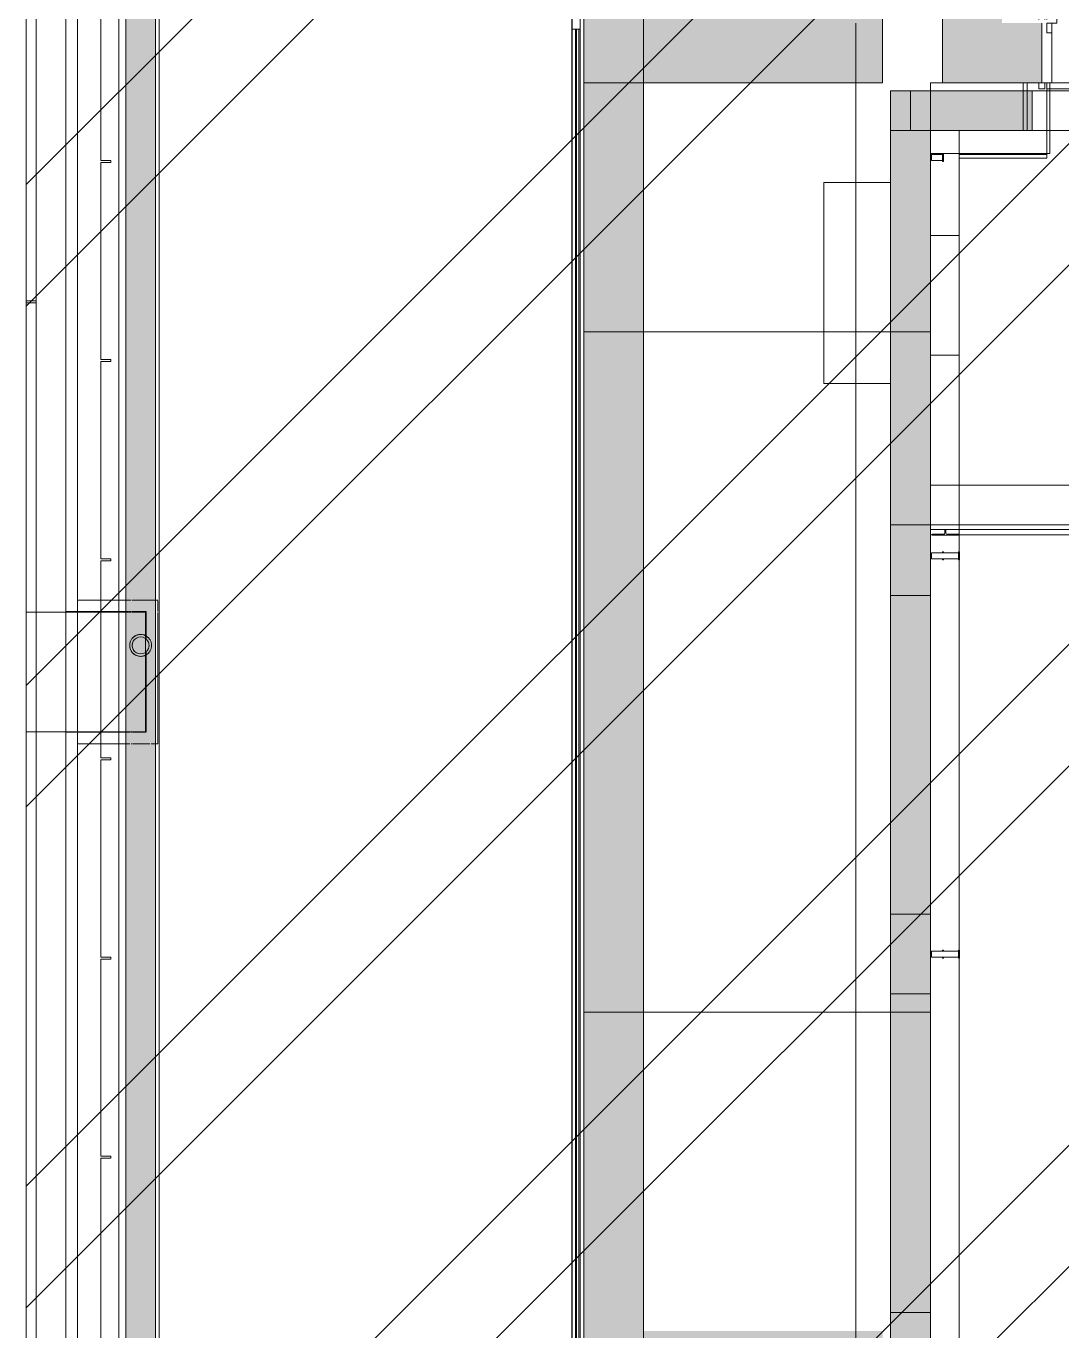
# Model space of a CAD drawing. Header units: millimetres. Extents: x -57519 to 497916, y -349472 to 446842.
# Drawn here: x 285903 to 291103, y 23841 to 30392 of the extents above; entities that cross this region are included whole.
import ezdxf

# ---------------------------------------------------------------- set-up
doc = ezdxf.new("R2010")
doc.units = ezdxf.units.MM
for name, color, linetype, lineweight in [('A-CLNG', 13, 'Continuous', 5), ('A-DETL-GENF', 92, 'Continuous', 5), ('A-DETL-THIN', 151, 'Continuous', 9), ('A-DOOR', 31, 'Continuous', 5), ('A-DOOR-FRAM', 31, 'Continuous', 5), ('A-FLOR', 192, 'Continuous', 5), ('A-FLOR-HRAL', 11, 'Continuous', 5), ('A-GENM', 13, 'Continuous', 5), ('A-WALL', 113, 'Continuous', 20), ('A-WALL-PATT', 111, 'Continuous', 20), ('E-LITE-EQPM', 33, 'Continuous', 5), ('Q-SPCQ', 91, 'Continuous', 5), ('S-COLS', 52, 'Continuous', 20), ('S-COLS-SYMB', 171, 'Continuous', 50)]:
    doc.layers.add(name, color=color, linetype=linetype, lineweight=lineweight)

# ---------------------------------------------------------------- blocks, each defined once
blk = doc.blocks.new('Lighting_Fixtures_Downlight_Recessed_Can _Working_ - 110mm_Diameter-60_Watt_Incandescent _Male Toilet_-15583030-SITE COVERAGE')
at = {"layer": 'E-LITE-EQPM'}
for radius, start, end in [(55, 157.63952, 180), (55, 180, 202.8835), (55, 62.72727, 151.06098), (42.3, 60, 180), (42.3, 180, 300), (55, 0, 60), (55, 300, 0), (42.3, 15, 45), (42.3, 315, 360), (42.3, 360, 15), (55, 208.93902, 297.27273)]:
    blk.add_arc((0, 0), radius, start, end, dxfattribs=at)
blk = doc.blocks.new('DLN-Single Door__X01_ - _M10x_1250 x 2000 _WH_-V110-SITE COVERAGE')
at = {"layer": 'A-DOOR'}
for p, q in [((-625, 1400), (-575, 1400)), ((-625, 1350), (-625, 1400)), ((-575, 1400), (-575, 1350)), ((-625, 208), (-625, 1050)), ((-575, 1050), (-575, 208)), ((625, -180), (-625, -180)), ((-625, -180), (625, -180))]:
    blk.add_line(p, q, dxfattribs=at)
for start, end in [(74.08792, 90), (2.69173, 46.25176)]:
    blk.add_arc((-625, 150), 1250, start, end, dxfattribs=at)
blk = doc.blocks.new('Railing - T PROFILE-V237-SITE COVERAGE')
at = {"layer": 'A-FLOR-HRAL'}
for p, q in [((8, -8.5), (3, -8.5)), ((3, -8.5), (3, -141.5)), ((8, -68.3), (8, -8.5)), ((8, -141.5), (8, -82.5)), ((32, -72.5), (12.9, -72.5)), ((13, -77.5), (32, -77.5)), ((3, -141.5), (8, -141.5))]:
    blk.add_line(p, q, dxfattribs=at)
for centre, start, end in [((12.9, -67.5), 189.29526, 270), ((13, -82.5), 105, 180), ((13, -82.5), 90, 105)]:
    blk.add_arc(centre, 5, start, end, dxfattribs=at)
blk = doc.blocks.new('Railing - T PROFILE-16174661-SITE COVERAGE')
at = {"layer": 'A-FLOR-HRAL'}
for p, q in [((8, -8.5), (3, -8.5)), ((3, -8.5), (3, -141.5)), ((8, -68.3), (8, -8.5)), ((8, -141.5), (8, -82.5)), ((32, -72.5), (12.9, -72.5)), ((13, -77.5), (32, -77.5)), ((3, -141.5), (8, -141.5))]:
    blk.add_line(p, q, dxfattribs=at)
for centre, start, end in [((12.9, -67.5), 189.29526, 270), ((13, -82.5), 90, 180)]:
    blk.add_arc(centre, 5, start, end, dxfattribs=at)
blk = doc.blocks.new('Railing - Railing-12128144-SITE COVERAGE')
at = {"layer": 'A-FLOR-HRAL'}
for p, q in [((41679.4, 27862.5), (41679.4, 27856)), ((41679.4, 27850), (41679.4, 27862.5)), ((41679.4, 27862.5), (41679.4, 27850)), ((41679.4, 27850), (41679.4, 27862.5)), ((41679.4, 27862.5), (41679.4, 27850)), ((41679.4, 27850), (41679.4, 27862.5)), ((41679.4, 27862.5), (41679.4, 27850)), ((41679.4, 27837.5), (41679.4, 27862.5)), ((41679.4, 27856), (41679.4, 27850)), ((41679.4, 27837.5), (41687.9, 27837.5)), ((41820.9, 27837.5), (42772.9, 27837.5))]:
    blk.add_line(p, q, dxfattribs=at)
at = {"rotation": 90.00000000000007}
for name, p in [('Railing - T PROFILE-16174661-SITE COVERAGE', (41679.4, 27832.5)), ('Railing - T PROFILE-V237-SITE COVERAGE', (42764.4, 27832.5))]:
    blk.add_blockref(name, p, dxfattribs=at)
blk = doc.blocks.new('DLN_I-Shape - 200x200 _WD_-17536638-SITE COVERAGE')
at = {"layer": 'S-COLS-SYMB', "color": 71, "lineweight": 20}
for p, q in [((-100, 100), (99.9, 100)), ((0, 100), (0, -100)), ((-98.1, -100), (24.5, -100)), ((26.8, -100), (99.9, -100))]:
    blk.add_line(p, q, dxfattribs=at)
blk = doc.blocks.new('DLN_Wall _ Corner Protection - DLN_Wall _ Corner Protection-12807318-SITE COVERAGE')
at = {"layer": 'A-GENM'}
blk.add_line((-46, 0), (-46, -18777), dxfattribs=at)
blk = doc.blocks.new('BIT_Steel Rod Fixing Details - 145mm-V399-SITE COVERAGE')
at = {"layer": 'Q-SPCQ'}
for p, q in [((-21, 0), (21, 0)), ((17, 0), (-21, 0)), ((-15, -6), (-15, -140)), ((-14, -6), (-15, -6)), ((15, -140), (15, -6)), ((21, 0), (17, 0)), ((-20, -140), (-20, -145)), ((-20, -140), (-14.1, -140)), ((-14.1, -140), (-20, -140)), ((-20, -145), (20, -145)), ((20, -145), (-20, -145)), ((-6, -145), (6, -145)), ((6, -145), (-6, -145)), ((14.1, -140), (20, -140)), ((20, -140), (14.1, -140)), ((20, -145), (20, -140))]:
    blk.add_line(p, q, dxfattribs=at)
blk = doc.blocks.new('BIT_Steel Rod Fixing Details - 145mm-V400-SITE COVERAGE')
at = {"layer": 'Q-SPCQ'}
for p, q in [((-21, 0), (21, 0)), ((21, 0), (-21, 0)), ((-15, -6), (-15, -140)), ((-14, -6), (-15, -6)), ((15, -140), (15, -6)), ((-20, -140), (-20, -145)), ((-20, -140), (-14.1, -140)), ((-14.1, -140), (-20, -140)), ((-20, -145), (20, -145)), ((20, -145), (-20, -145)), ((-6, -145), (6, -145)), ((6, -145), (-6, -145)), ((14.1, -140), (20, -140)), ((20, -140), (14.1, -140)), ((20, -145), (20, -140))]:
    blk.add_line(p, q, dxfattribs=at)
blk = doc.blocks.new('BIT_Steel Rod Fixing Details - 145mm-V405-SITE COVERAGE')
at = {"layer": 'Q-SPCQ'}
for p, q in [((-21, 0), (-17, 0)), ((17, 0), (-21, 0)), ((-17, 0), (21, 0)), ((-15, -6), (-15, -140)), ((-14, -6), (-15, -6)), ((15, -140), (15, -6)), ((21, 0), (17, 0)), ((-20, -140), (-20, -145)), ((-20, -140), (-14.1, -140)), ((-14.1, -140), (-20, -140)), ((-20, -145), (20, -145)), ((20, -145), (-20, -145)), ((-6, -145), (6, -145)), ((6, -145), (-6, -145)), ((14.1, -140), (20, -140)), ((20, -140), (14.1, -140)), ((20, -145), (20, -140))]:
    blk.add_line(p, q, dxfattribs=at)
blk = doc.blocks.new('BIT_Steel Rod Fixing Details - 65mm-V407-SITE COVERAGE')
at = {"layer": 'Q-SPCQ'}
for p, q in [((-21, 0), (21, 0)), ((21, 0), (-21, 0)), ((-20, -60), (-20, -65)), ((-20, -60), (-14.1, -60)), ((-14.1, -60), (-20, -60)), ((-20, -65), (-14.1, -65)), ((-14.1, -65), (-20, -65)), ((-15, -6), (-15, -60)), ((-14, -6), (-15, -6)), ((14.1, -60), (20, -60)), ((20, -60), (14.1, -60)), ((14.1, -65), (20, -65)), ((20, -65), (14.1, -65)), ((15, -60), (15, -6)), ((20, -65), (20, -60))]:
    blk.add_line(p, q, dxfattribs=at)
blk = doc.blocks.new('BIT_Steel Rod Fixing Details - 65mm-V408-SITE COVERAGE')
at = {"layer": 'Q-SPCQ'}
for p, q in [((-21, 0), (21, 0)), ((-6.5, 0), (-21, 0)), ((-20, -60), (-20, -65)), ((-20, -60), (-14.1, -60)), ((-14.1, -60), (-20, -60)), ((-20, -65), (-14.1, -65)), ((-14.1, -65), (-20, -65)), ((-15, -6), (-15, -60)), ((-14, -6), (-15, -6)), ((21, 0), (-6.5, 0)), ((14.1, -60), (20, -60)), ((20, -60), (14.1, -60)), ((14.1, -65), (20, -65)), ((20, -65), (14.1, -65)), ((15, -60), (15, -6)), ((20, -65), (20, -60))]:
    blk.add_line(p, q, dxfattribs=at)
blk = doc.blocks.new('BIT_Steel Rod Fixing Details - 65mm-V409-SITE COVERAGE')
at = {"layer": 'Q-SPCQ'}
for p, q in [((-21, 0), (-17, 0)), ((6.5, 0), (-21, 0)), ((-20, -60), (-20, -65)), ((-20, -60), (-14.1, -60)), ((20, -60), (-20, -60)), ((-20, -65), (20, -65)), ((20, -65), (-20, -65)), ((-17, 0), (-6.5, 0)), ((-15, -6), (-15, -60)), ((-14, -6), (-15, -6)), ((-15, -6), (-10.6, -6)), ((15, -6), (-15, -6)), ((-10.6, -60), (-15, -60)), ((-15, -60), (15, -60)), ((-6.5, 0), (17, 0)), ((-6, -65), (6, -65)), ((6, -65), (-6, -65)), ((21, 0), (6.5, 0)), ((10.6, -6), (15, -6)), ((15, -60), (10.6, -60)), ((14.1, -60), (20, -60)), ((15, -60), (15, -6)), ((17, 0), (21, 0)), ((20, -65), (20, -60))]:
    blk.add_line(p, q, dxfattribs=at)
at = {"layer": 'Q-SPCQ', "flags": 128}
blk.add_lwpolyline([(-15, -6), (-9.1, -6), (4.1, -6), (14, -6), (15, -6)], dxfattribs=at)
blk = doc.blocks.new('BIT_Steel Rod Fixing Details - 145mm-V398-SITE COVERAGE')
at = {"layer": 'Q-SPCQ'}
for p, q in [((-21, 0), (-17, 0)), ((21, 0), (-21, 0)), ((-17, 0), (21, 0)), ((-15, -6), (-15, -140)), ((-14, -6), (-15, -6)), ((15, -140), (15, -6)), ((-20, -140), (-20, -145)), ((-20, -140), (-14.1, -140)), ((-14.1, -140), (-20, -140)), ((-20, -145), (20, -145)), ((20, -145), (-20, -145)), ((-6, -145), (6, -145)), ((6, -145), (-6, -145)), ((14.1, -140), (20, -140)), ((20, -140), (14.1, -140)), ((20, -145), (20, -140))]:
    blk.add_line(p, q, dxfattribs=at)
blk = doc.blocks.new('BIT_Steel Rod Fixing Details - 145mm-V415-SITE COVERAGE')
at = {"layer": 'Q-SPCQ'}
for p, q in [((-21, 0), (6.5, 0)), ((-6.5, 0), (-21, 0)), ((-15, -6), (-15, -140)), ((-14, -6), (-15, -6)), ((21, 0), (-6.5, 0)), ((6.5, 0), (21, 0)), ((15, -140), (15, -6)), ((-20, -140), (-20, -145)), ((-20, -140), (-14.1, -140)), ((-14.1, -140), (-20, -140)), ((-20, -145), (20, -145)), ((20, -145), (-20, -145)), ((-6, -145), (6, -145)), ((6, -145), (-6, -145)), ((14.1, -140), (20, -140)), ((20, -140), (14.1, -140)), ((20, -145), (20, -140))]:
    blk.add_line(p, q, dxfattribs=at)
blk = doc.blocks.new('BIT_Steel Rod Fixing Details - 145mm-V417-SITE COVERAGE')
at = {"layer": 'Q-SPCQ'}
for p, q in [((-21, 0), (6.5, 0)), ((21, 0), (-21, 0)), ((-15, -6), (-15, -140)), ((-14, -6), (-15, -6)), ((6.5, 0), (21, 0)), ((15, -140), (15, -6)), ((-20, -140), (-20, -145)), ((-20, -140), (-14.1, -140)), ((-14.1, -140), (-20, -140)), ((-20, -145), (20, -145)), ((20, -145), (-20, -145)), ((-6, -145), (6, -145)), ((6, -145), (-6, -145)), ((14.1, -140), (20, -140)), ((20, -140), (14.1, -140)), ((20, -145), (20, -140))]:
    blk.add_line(p, q, dxfattribs=at)
blk = doc.blocks.new('BIT_Steel Rod Fixing Details - 145mm-V422-SITE COVERAGE')
at = {"layer": 'Q-SPCQ'}
for p, q in [((-21, 0), (21, 0)), ((6.5, 0), (-21, 0)), ((-15, -6), (-15, -140)), ((-14, -6), (-15, -6)), ((17, 0), (6.5, 0)), ((15, -140), (15, -6)), ((21, 0), (17, 0)), ((-20, -140), (-20, -145)), ((-20, -140), (-14.1, -140)), ((-14.1, -140), (-20, -140)), ((-20, -145), (20, -145)), ((20, -145), (-20, -145)), ((-6, -145), (6, -145)), ((6, -145), (-6, -145)), ((14.1, -140), (20, -140)), ((20, -140), (14.1, -140)), ((20, -145), (20, -140))]:
    blk.add_line(p, q, dxfattribs=at)
blk = doc.blocks.new('BIT_Steel Rod Fixing Details - 145mm-V431-SITE COVERAGE')
at = {"layer": 'Q-SPCQ'}
for p, q in [((-21, 0), (21, 0)), ((21, 0), (-21, 0)), ((-15, -6), (-15, -140)), ((-14, -6), (-15, -6)), ((15, -6), (-15, -6)), ((15, -140), (15, -6)), ((-20, -140), (-20, -145)), ((-20, -140), (-14.1, -140)), ((20, -140), (-20, -140)), ((-20, -145), (20, -145)), ((20, -145), (-20, -145)), ((-15, -140), (15, -140)), ((-6, -145), (6, -145)), ((6, -145), (-6, -145)), ((14.1, -140), (20, -140)), ((20, -145), (20, -140))]:
    blk.add_line(p, q, dxfattribs=at)
at = {"layer": 'Q-SPCQ', "flags": 128}
blk.add_lwpolyline([(-15, -6), (-9.1, -6), (4.1, -6), (14, -6), (15, -6)], dxfattribs=at)
blk = doc.blocks.new('Lighting_Fixtures_Downlight_Recessed_Can _Working_ - 110mm_Diameter-60_Watt_Incandescent _Male Toilet_-16777566-SITE COVERAGE')
at = {"layer": 'E-LITE-EQPM'}
for radius, start, end in [(55, 157.63952, 180), (55, 180, 202.8835), (55, 62.72727, 151.06098), (42.3, 165, 180), (42.3, 165, 180), (42.3, 180, 210), (42.3, 180, 210), (55, 0, 60), (55, 300, 0), (55, 208.93902, 297.27273)]:
    blk.add_arc((0, 0), radius, start, end, dxfattribs=at)
blk = doc.blocks.new('DLN-Single Door__X01_ - _M10a_1250 x 2450 _WH_-16935549-SITE COVERAGE')
at = {"layer": 'A-DOOR'}
for p, q in [((-625, 1400), (-575, 1400)), ((-625, 168), (-625, 1400)), ((-575, 1400), (-575, 150)), ((-665, 180), (-635, 180)), ((-665, 168), (-665, 180)), ((-635, 180), (-635, 168)), ((-575, 150), (-625, 150)), ((635, 168), (635, 180)), ((635, 180), (665, 180)), ((665, 180), (665, 168)), ((-665, -150), (-635, -150)), ((-665, -180), (-665, -150)), ((-635, -180), (-665, -180)), ((-635, -150), (-635, -180)), ((635, -180), (635, -150)), ((635, -150), (665, -150)), ((665, -180), (635, -180)), ((665, -150), (665, -180))]:
    blk.add_line(p, q, dxfattribs=at)
blk.add_arc((-625, 150), 1250, 359.5, 90, dxfattribs=at)
at = {"layer": 'A-DOOR-FRAM'}
for p, q in [((-650, -150), (-650, 150)), ((-650, 150), (-650, -150)), ((-625, 150), (-625, 100)), ((-625, 100), (-625, 150)), ((625, 100), (625, 150)), ((625, 150), (625, 100)), ((650, 150), (650, -150)), ((650, -150), (650, 150)), ((-625, 100), (-600, 100)), ((-625, 100), (-600, 100)), ((-600, 100), (-600, -150)), ((600, 100), (625, 100)), ((600, -150), (600, 100)), ((625, 100), (600, 100)), ((-600, -150), (-650, -150)), ((650, -150), (600, -150))]:
    blk.add_line(p, q, dxfattribs=at)
blk = doc.blocks.new('DLN_Wall _ Corner Protection - DLN_Wall _ Corner Protection-16958822-SITE COVERAGE')
at = {"layer": 'A-GENM'}
for p, q in [((-43, 0), (-46, 0)), ((-46, 0), (-46, -12307.2)), ((-43, -12281.3), (-43, 0)), ((-43, 0), (-36, 0)), ((-36, 0), (-27, 0)), ((-25, 0), (-27, 0)), ((-27, 0), (-27, -21019)), ((-25, -21019), (-25, 0)), ((-25, 0), (-21.1, 0)), ((-21.1, 0), (-21.1, -21019)), ((-21.1, 0), (-10.4, 0)), ((-10.4, 0), (-5.2, 0)), ((-10.4, 0), (-10.4, -21019))]:
    blk.add_line(p, q, dxfattribs=at)

msp = doc.modelspace()

# ---------------------------------------------------------------- hatches: boundary and pattern name
at = {"layer": 'A-DETL-GENF'}
h = msp.add_hatch(dxfattribs=at)
h.set_pattern_fill('FP_40', color=250, style=0, pattern_type=2)
h.set_pattern_definition([(45, (248763.4, 0), (-1257.236, 1257.236), []), (45, (248763.4, 1905), (-1257.236, 1257.236), [])])
h.paths.add_polyline_path([(325750.1, -8642.5), (328562.7, -8642.5), (328562.7, 4657.5), (341312.7, 4657.5), (341312.7, 30557.5), (342712.7, 30557.5), (342712.7, 48907.7), (339962.7, 48907.7), (339962.7, 52157.5), (338962.7, 52157.5), (338962.7, 53757.5), (297512.7, 53757.5), (297512.7, 52247.5), (286277.7, 52247.5), (286277.7, 34407.5), (285902.7, 34407.5), (285902.7, 7407.5), (286277.7, 7407.5), (286277.7, -2267.5), (315555.2, -2267.5), (315555.2, -8642.5), (321257.1, -8642.5)], flags=0)
at = {"layer": 'A-WALL-PATT', "lineweight": 5, "transparency": 33554560}
h = msp.add_hatch(color=253, dxfattribs=at)
h.paths.add_polyline_path([(286552.7, 3557.5), (286552.7, 5720), (286402.7, 5720), (286402.7, 3557.5)], flags=0)
h.paths.add_polyline_path([(286402.7, 7770), (286552.7, 7770), (286552.7, 31832.5), (286402.7, 31832.5), (286402.7, 7785)], flags=0)
for points in [[(290502.7, 30107.5), (290802.7, 30107.5), (290802.7, 31307.5), (290502.7, 31307.5), (290502.7, 30377.1)], [(290367.4, 9597.5), (290442.7, 9597.5), (290442.7, 30067.5), (290242.7, 30067.5), (290242.7, 9597.5)], [(290442.7, 29867.5), (290952.7, 29867.5), (290952.7, 30067.5), (290442.7, 30067.5)], [(288702.7, 25440.8), (289002.7, 25440.8), (289002.7, 28857.5), (288702.7, 28857.5), (288702.7, 25960.9)]]:
    msp.add_hatch(color=253, dxfattribs=at).paths.add_polyline_path(points, flags=0)
h = msp.add_hatch(color=253, dxfattribs=at)
h.paths.add_polyline_path([(292389.5, 30107.5), (292502.7, 30107.5), (292502.7, 30407.5), (292302.7, 30407.5), (292302.7, 30107.5), (292377.7, 30107.5)], flags=0)
h.paths.add_polyline_path([(290927.7, 30107.5), (291002.7, 30107.5), (291002.7, 30407.5), (290802.7, 30407.5), (290802.7, 30107.5)], flags=0)
at = {"layer": 'A-WALL-PATT', "lineweight": 5, "transparency": 33554432}
for points in [[(289002.7, 28857.5), (289002.7, 30107.5), (288702.7, 30107.5), (288702.7, 28857.5)], [(289002.7, 23840.8), (289002.7, 25440.8), (288702.7, 25440.8), (288702.7, 23840.8)]]:
    msp.add_hatch(color=253, dxfattribs=at).paths.add_polyline_path(points, flags=0)
at = {"layer": 'S-COLS', "transparency": 33554432}
for points in [[(288702.7, 30107.5), (290202.7, 30107.5), (290202.7, 31607.5), (288702.7, 31607.5), (288702.7, 30671.5)], [(289805.8, 23040.8), (290202.7, 23040.8), (290202.7, 23840.8), (288702.7, 23840.8), (288702.7, 23040.8), (289002.7, 23040.8)]]:
    msp.add_hatch(color=9, dxfattribs=at).paths.add_polyline_path(points, flags=0)

# ---------------------------------------------------------------- linework, layer by layer
at = {"layer": 'A-CLNG'}
for p, q in [((286160.7, 26849.2), (286160.7, 33607.5)), ((286160.7, 26844.1), (286160.7, 15663.2))]:
    msp.add_line(p, q, dxfattribs=at)
for start, end in [(90, 139.88313), (75, 139.88313), (105, 139.88313), (135, 139.88313), (62.827, 135), (62.827, 105), (62.827, 90), (62.827, 75), (30, 60), (150, 180), (150, 180), (150, 180), (150, 180), (180, 210), (180, 195), (180, 210), (180, 195), (195, 210), (195, 210), (300, 330), (0, 30), (330, 0), (220.11687, 297.173), (220.11687, 297.173), (220.11687, 225), (220.11687, 225), (225, 240), (225, 285), (240, 270), (270, 297.173), (285, 297.173)]:
    msp.add_arc((286477.7, 27282.5), 55, start, end, dxfattribs=at)
at = {"layer": 'A-DETL-THIN', "color": 8, "lineweight": 5}
msp.add_line((285902.7, 34407.5), (285902.7, 7407.5), dxfattribs=at)
at = {"layer": 'A-FLOR'}
for p, q in [((285902.7, 34107.5), (285902.7, 26849.2)), ((286402.7, 7745), (286402.7, 31847.5)), ((289002.7, 30107.5), (289002.7, 31307.5)), ((290202.7, 31307.5), (290202.7, 30107.5)), ((290067.7, 30407.5), (290067.7, 9057.5)), ((291052.7, 30407.5), (291052.7, 30107.5)), ((288702.7, 30107.5), (288702.7, 9357.5)), ((289002.7, 9357.5), (289002.7, 30107.5)), ((289002.7, 30107.5), (290202.7, 30107.5)), ((290442.7, 29767.5), (290442.7, 30107.5)), ((290442.7, 30107.5), (290927.7, 30107.5)), ((290929, 30107.5), (297865.2, 30107.5)), ((292377.7, 30107.5), (290929, 30107.5)), ((292902.7, 30067.5), (290242.7, 30067.5)), ((290442.7, 29867.5), (290442.7, 27532.5)), ((292377.7, 29867.5), (290927.7, 29867.5)), ((289907.7, 28597.5), (289907.7, 29607.5)), ((290242.7, 29607.5), (289907.7, 29607.5)), ((289907.7, 28597.5), (290242.7, 28597.5)), ((321777.7, 28087.5), (290442.7, 28087.5)), ((321577.7, 27887.5), (290242.7, 27887.5)), ((286102.7, 27449.2), (286155.2, 27449.2)), ((286102.7, 27449.2), (286102.7, 26849.2)), ((286160.7, 27449.2), (286415.8, 27449.2)), ((286418.2, 27449.2), (286432, 27449.2)), ((286502.7, 27449.2), (286502.7, 27316.2)), ((286502.7, 27248.8), (286502.7, 26849.2)), ((285902.7, 26844.1), (285902.7, 23605.6)), ((286155.2, 26849.2), (286102.7, 26849.2)), ((286102.7, 26844.1), (286102.7, 16327.2)), ((286422.7, 26849.2), (286160.7, 26849.2)), ((286436, 26849.2), (286430.1, 26849.2)), ((286449, 26849.2), (286438.8, 26849.2)), ((286462.1, 26849.2), (286450.2, 26849.2)), ((286476.2, 26849.2), (286463.5, 26849.2)), ((286490.4, 26849.2), (286477.7, 26849.2)), ((286502.7, 26849.2), (286492, 26849.2))]:
    msp.add_line(p, q, dxfattribs=at)
at = {"layer": 'A-FLOR', "color": 254}
for p, q in [((290442.7, 28857.5), (288702.7, 28857.5)), ((288702.7, 25440.8), (290442.7, 25440.8))]:
    msp.add_line(p, q, dxfattribs=at)
at = {"layer": 'A-WALL', "color": 254, "lineweight": 5}
for p, q in [((285952.7, 18212.5), (285952.7, 34407.5)), ((286102.7, 34407.5), (286102.7, 7857.5)), ((288702.7, 30107.5), (289002.7, 30107.5)), ((285902.7, 29012.5), (285952.7, 29012.5)), ((285952.7, 29002.5), (285902.7, 29002.5)), ((285902.7, 26849.2), (285902.7, 26844.1))]:
    msp.add_line(p, q, dxfattribs=at)
at = {"layer": 'A-WALL', "lineweight": 5}
for p, q in [((286160.7, 33507.5), (286160.7, 27510.2)), ((286402.7, 31832.5), (286402.7, 7770)), ((288644.7, 12607.5), (288644.7, 31607.5)), ((288702.7, 31607.5), (288702.7, 30107.5)), ((288702.7, 31607.5), (288702.7, 9357.5)), ((286552.7, 9357.5), (286552.7, 31457.5)), ((286570.7, 31439.5), (286570.7, 9357.5)), ((288684.7, 9357.5), (288684.7, 31439.5)), ((290502.7, 31307.5), (290502.7, 30107.5)), ((291002.7, 30107.5), (291002.7, 30407.5)), ((290502.7, 30107.5), (290927.7, 30107.5)), ((290907.7, 29867.5), (290907.7, 30107.5)), ((291027.7, 30107.5), (291027.7, 29729.5)), ((290242.7, 30067.5), (290242.7, 9397.5)), ((290952.7, 29867.5), (290952.7, 30067.5)), ((299102.7, 29867.5), (290442.7, 29867.5)), ((290442.7, 10124.2), (290442.7, 29767.5)), ((291027.7, 29747.5), (290586.9, 29747.5)), ((291027.7, 29729.5), (290586.9, 29729.5)), ((290442.9, 28740.4), (290442.9, 29340.4)), ((290586.9, 29340.4), (290586.9, 28740.4)), ((289002.7, 25440.8), (289002.7, 28857.5)), ((290442.7, 27887.5), (321577.7, 27887.5)), ((321577.7, 27864.5), (290442.7, 27864.5)), ((290242.7, 27532.5), (290442.7, 27532.5)), ((286415.7, 27452.2), (286102.7, 27452.2)), ((286160.7, 27510.2), (286413.3, 27510.2)), ((286415.7, 27510.2), (286430.5, 27510.2)), ((286432, 27452.2), (286418.1, 27452.2)), ((286436, 27510.2), (286552.6, 27510.2)), ((286505.7, 27452.2), (286436, 27452.2)), ((286505.7, 27331.1), (286505.7, 27452.2)), ((286552.7, 27510.2), (286563.7, 27510.2)), ((286563.7, 27452.2), (286563.7, 27506.9)), ((286502.7, 27449.2), (286436, 27449.2)), ((286563.7, 27447.1), (286563.7, 26788.2)), ((286505.7, 27313.9), (286505.7, 27329.7)), ((286505.7, 26846.2), (286505.7, 27251.1)), ((286102.7, 26846.2), (286155.2, 26846.2)), ((286160.7, 26846.2), (286422.7, 26846.2)), ((286430.1, 26846.2), (286436, 26846.2)), ((286438.8, 26846.2), (286449, 26846.2)), ((286450.2, 26846.2), (286462, 26846.2)), ((286463.5, 26846.2), (286476.2, 26846.2)), ((286477.7, 26846.2), (286490.4, 26846.2)), ((286492, 26846.2), (286503.8, 26846.2)), ((286422.7, 26788.2), (286160.7, 26788.2)), ((286160.7, 26788.2), (286160.7, 23798.8)), ((286436, 26788.2), (286430.1, 26788.2)), ((286448.8, 26788.2), (286438.8, 26788.2)), ((286461.8, 26788.2), (286450.2, 26788.2)), ((286475.9, 26788.2), (286463.5, 26788.2)), ((286490.2, 26788.2), (286477.7, 26788.2)), ((286503.5, 26788.2), (286492, 26788.2)), ((286505.7, 26788.2), (286515.1, 26788.2)), ((286516.6, 26788.2), (286524.2, 26788.2)), ((286530.9, 26788.2), (286563.7, 26788.2)), ((290442.7, 25932.5), (290242.7, 25932.5)), ((290242.7, 25532.5), (290442.7, 25532.5)), ((290442.7, 23932.5), (290242.7, 23932.5))]:
    msp.add_line(p, q, dxfattribs=at)
at = {"layer": 'A-WALL', "lineweight": 18}
for p, q in [((286367.7, 7782.5), (286367.7, 31822.5)), ((286277.7, 30707.5), (286277.7, 29717.5)), ((290927.7, 30107.5), (290927.7, 29867.5)), ((291042.7, 30107.5), (291002.7, 30107.5)), ((291042.7, 29752.5), (291042.7, 30107.5)), ((290442.9, 29867.5), (290442.9, 29340.4)), ((290586.9, 29867.5), (290442.9, 29867.5)), ((290586.9, 29340.4), (290586.9, 29867.5)), ((290442.7, 29752.5), (291042.7, 29752.5)), ((286277.7, 29717.5), (286327.7, 29717.5)), ((286327.7, 29707.5), (286277.7, 29707.5)), ((286277.7, 29707.5), (286277.7, 28717.5)), ((286327.7, 29717.5), (286327.7, 29707.5)), ((290442.9, 29340.4), (290586.9, 29340.4)), ((286277.7, 28717.5), (286327.7, 28717.5)), ((286327.7, 28707.5), (286277.7, 28707.5)), ((286277.7, 28707.5), (286277.7, 27717.5)), ((286327.7, 28717.5), (286327.7, 28707.5)), ((290442.9, 28740.4), (290442.9, 10724.2)), ((290586.9, 28740.4), (290442.9, 28740.4)), ((290586.9, 10724.2), (290586.9, 28740.4)), ((286277.7, 27717.5), (286327.7, 27717.5)), ((286327.7, 27717.5), (286327.7, 27707.5)), ((286327.7, 27707.5), (286277.7, 27707.5)), ((286277.7, 27707.5), (286277.7, 26717.5)), ((286277.7, 26717.5), (286327.7, 26717.5)), ((286327.7, 26707.5), (286277.7, 26707.5)), ((286277.7, 26707.5), (286277.7, 25717.5)), ((286327.7, 26717.5), (286327.7, 26707.5)), ((286277.7, 25717.5), (286327.7, 25717.5)), ((286327.7, 25707.5), (286277.7, 25707.5)), ((286277.7, 25707.5), (286277.7, 24717.5)), ((286327.7, 25717.5), (286327.7, 25707.5)), ((286277.7, 24717.5), (286327.7, 24717.5)), ((286327.7, 24707.5), (286277.7, 24707.5)), ((286277.7, 24707.5), (286277.7, 23717.5)), ((286327.7, 24717.5), (286327.7, 24707.5))]:
    msp.add_line(p, q, dxfattribs=at)
at = {"layer": 'A-WALL', "color": 53}
for p, q in [((289002.7, 28857.5), (289002.7, 30107.5)), ((289002.7, 23840.8), (289002.7, 25440.8))]:
    msp.add_line(p, q, dxfattribs=at)
at = {"layer": 'S-COLS', "color": 53}
for p, q in [((290202.7, 30107.5), (290202.7, 31307.5)), ((289002.7, 30107.5), (290202.7, 30107.5))]:
    msp.add_line(p, q, dxfattribs=at)
at = {"layer": 'S-COLS', "color": 254, "lineweight": 5}
for p, q in [((290202.7, 30836.1), (290202.7, 30107.5)), ((289002.7, 30107.5), (288702.7, 30107.5)), ((290202.7, 30107.5), (289002.7, 30107.5)), ((285952.7, 27449.2), (285902.7, 27449.2)), ((285902.7, 27449.2), (285902.7, 26849.2)), ((285902.7, 26849.2), (285902.7, 27449.2)), ((285902.7, 27449.2), (285952.7, 27449.2)), ((286006, 27449.2), (285952.7, 27449.2)), ((285952.7, 27449.2), (286006, 27449.2)), ((286102.7, 27449.2), (286006.1, 27449.2)), ((286006.1, 27449.2), (286102.7, 27449.2)), ((286402.7, 27449.2), (286102.7, 27449.2)), ((285902.7, 26849.2), (285952.7, 26849.2)), ((285952.7, 26849.2), (285902.7, 26849.2)), ((285952.7, 26849.2), (285997.7, 26849.2)), ((285997.7, 26849.2), (285952.7, 26849.2)), ((285997.8, 26849.2), (286102.7, 26849.2)), ((286102.7, 26849.2), (285997.8, 26849.2)), ((286102.7, 26849.2), (286402.7, 26849.2))]:
    msp.add_line(p, q, dxfattribs=at)
at = {"layer": 'S-COLS', "color": 9, "lineweight": 5}
for p, q in [((286432, 27449.2), (286402.7, 27449.2)), ((286502.7, 27449.2), (286436, 27449.2)), ((286502.7, 26849.2), (286502.7, 27449.2)), ((286402.7, 26849.2), (286436, 26849.2)), ((286436, 26849.2), (286502.7, 26849.2))]:
    msp.add_line(p, q, dxfattribs=at)

# ---------------------------------------------------------------- block references
at = {"layer": 'A-DOOR'}
for name in ['DLN-Single Door__X01_ - _M10a_1250 x 2450 _WH_-16935549-SITE COVERAGE', 'DLN-Single Door__X01_ - _M10x_1250 x 2000 _WH_-V110-SITE COVERAGE']:
    msp.add_blockref(name, (291652.7, 30257.5), dxfattribs=at)
at = {"layer": 'A-FLOR-HRAL'}
msp.add_blockref('Railing - Railing-12128144-SITE COVERAGE', (248763.4, 0), dxfattribs=at)
at = {"layer": 'A-GENM'}
for name, p in [('DLN_Wall _ Corner Protection - DLN_Wall _ Corner Protection-12807318-SITE COVERAGE', (288687.7, 31442.5)), ('DLN_Wall _ Corner Protection - DLN_Wall _ Corner Protection-16958822-SITE COVERAGE', (288687.7, 30376.5))]:
    msp.add_blockref(name, p, dxfattribs=at)
at = {"layer": 'E-LITE-EQPM'}
for name in ['Lighting_Fixtures_Downlight_Recessed_Can _Working_ - 110mm_Diameter-60_Watt_Incandescent _Male Toilet_-15583030-SITE COVERAGE', 'Lighting_Fixtures_Downlight_Recessed_Can _Working_ - 110mm_Diameter-60_Watt_Incandescent _Male Toilet_-16777566-SITE COVERAGE']:
    msp.add_blockref(name, (286477.7, 27282.5), dxfattribs=at)
at = {"layer": 'Q-SPCQ', "rotation": 89.99999999999586}
for name, p in [('BIT_Steel Rod Fixing Details - 65mm-V409-SITE COVERAGE', (290442.9, 29732.5)), ('BIT_Steel Rod Fixing Details - 145mm-V400-SITE COVERAGE', (290442.9, 27732.5)), ('BIT_Steel Rod Fixing Details - 145mm-V400-SITE COVERAGE', (290442.9, 27732.5)), ('BIT_Steel Rod Fixing Details - 65mm-V408-SITE COVERAGE', (290442.9, 27732.5)), ('BIT_Steel Rod Fixing Details - 145mm-V415-SITE COVERAGE', (290442.9, 27732.5)), ('BIT_Steel Rod Fixing Details - 145mm-V400-SITE COVERAGE', (290442.9, 27732.5)), ('BIT_Steel Rod Fixing Details - 145mm-V422-SITE COVERAGE', (290442.9, 27732.5)), ('BIT_Steel Rod Fixing Details - 145mm-V400-SITE COVERAGE', (290442.9, 27732.5)), ('BIT_Steel Rod Fixing Details - 145mm-V431-SITE COVERAGE', (290442.9, 27732.5)), ('BIT_Steel Rod Fixing Details - 145mm-V399-SITE COVERAGE', (290442.9, 25732.5)), ('BIT_Steel Rod Fixing Details - 145mm-V405-SITE COVERAGE', (290442.9, 25732.5)), ('BIT_Steel Rod Fixing Details - 65mm-V407-SITE COVERAGE', (290442.9, 25732.5)), ('BIT_Steel Rod Fixing Details - 145mm-V398-SITE COVERAGE', (290442.9, 25732.5)), ('BIT_Steel Rod Fixing Details - 145mm-V400-SITE COVERAGE', (290442.9, 25732.5)), ('BIT_Steel Rod Fixing Details - 145mm-V417-SITE COVERAGE', (290442.9, 25732.5)), ('BIT_Steel Rod Fixing Details - 145mm-V400-SITE COVERAGE', (290442.9, 25732.5)), ('BIT_Steel Rod Fixing Details - 145mm-V431-SITE COVERAGE', (290442.9, 25732.5))]:
    msp.add_blockref(name, p, dxfattribs=at)
at = {"layer": 'S-COLS', "color": 71}
msp.add_blockref('DLN_I-Shape - 200x200 _WD_-17536638-SITE COVERAGE', (290342.9, 29967.5), dxfattribs=at)

doc.saveas('drawing.dxf')
